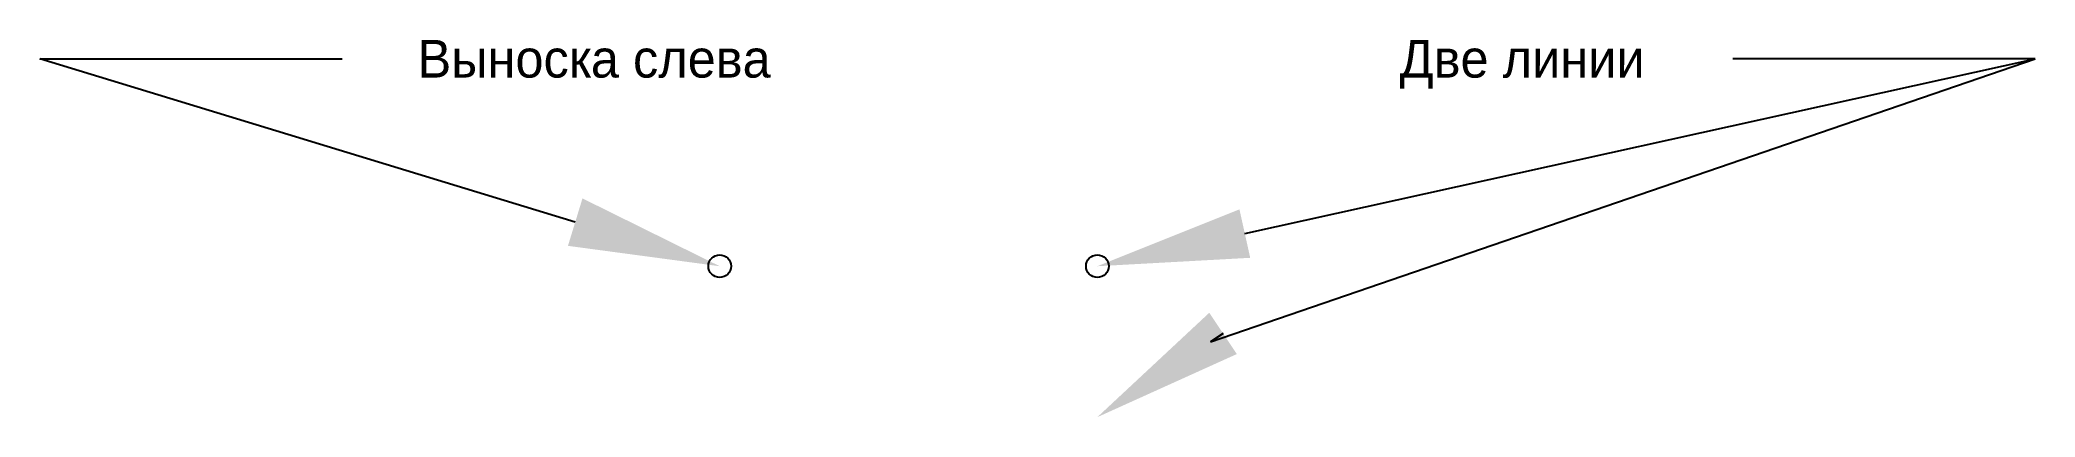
# Model space of a CAD drawing. Header units: metres. Extents: x -18 to 34.8, y -4 to 6.
import ezdxf
from ezdxf import colors
from ezdxf.entities.mleader import LeaderData, LeaderLine
from ezdxf.math import Vec2, Vec3

# ---------------------------------------------------------------- set-up
doc = ezdxf.new("R2010")
doc.units = ezdxf.units.M

msp = doc.modelspace()

# ---------------------------------------------------------------- linework, layer by layer
for centre in [(0, 0), (10, 0)]:
    msp.add_circle(centre, 0.3)

# ---------------------------------------------------------------- leaders
ml = msp.add_multileader_mtext('Standard')
ml.set_content('Выноска слева', color=1)
ml.set_leader_properties(linetype='ByLayer')
ml.build(insert=Vec2(0, 0))
ctx = ml.context
ctx.base_point, ctx.char_height = Vec3(-10, 5.5), 1
notes = []
notes.append((ctx, [(0, (1, 1, 0), (-18, 5.5), (1, 0), 8, [(0, [(0, 0)], 0, [])])]))
ctx.mtext.insert = Vec3(-8, 6)
ml = msp.add_multileader_mtext('Standard')
ml.set_content('Две линии', color=3)
ml.set_leader_properties(linetype='ByLayer')
ml.build(insert=Vec2(0, 0))
ctx = ml.context
ctx.base_point, ctx.char_height = Vec3(16, 5.5), 1
notes.append((ctx, [(0, (1, 1, 0), (34.831, 5.5), (-1, 0), 8, [(0, [(10, 0)], 0, []), (1, [(10, -4), (13, -2)], 0, [])])]))
ctx.mtext.insert = Vec3(18, 6)
for ctx, leaders in notes:
    for number, flags, end, landing, length, lines in leaders:
        leader = LeaderData()
        leader.index, (leader.has_last_leader_line, leader.has_dogleg_vector, leader.attachment_direction) = number, flags
        leader.last_leader_point, leader.dogleg_vector, leader.dogleg_length = Vec3(end), Vec3(landing), length
        for number, points, colour, breaks in lines:
            line = LeaderLine()
            line.index, line.vertices, line.color, line.breaks = number, Vec3.list(points), colors.encode_raw_color(colour), breaks
            leader.lines.append(line)
        ctx.leaders.append(leader)

doc.saveas('drawing.dxf')
